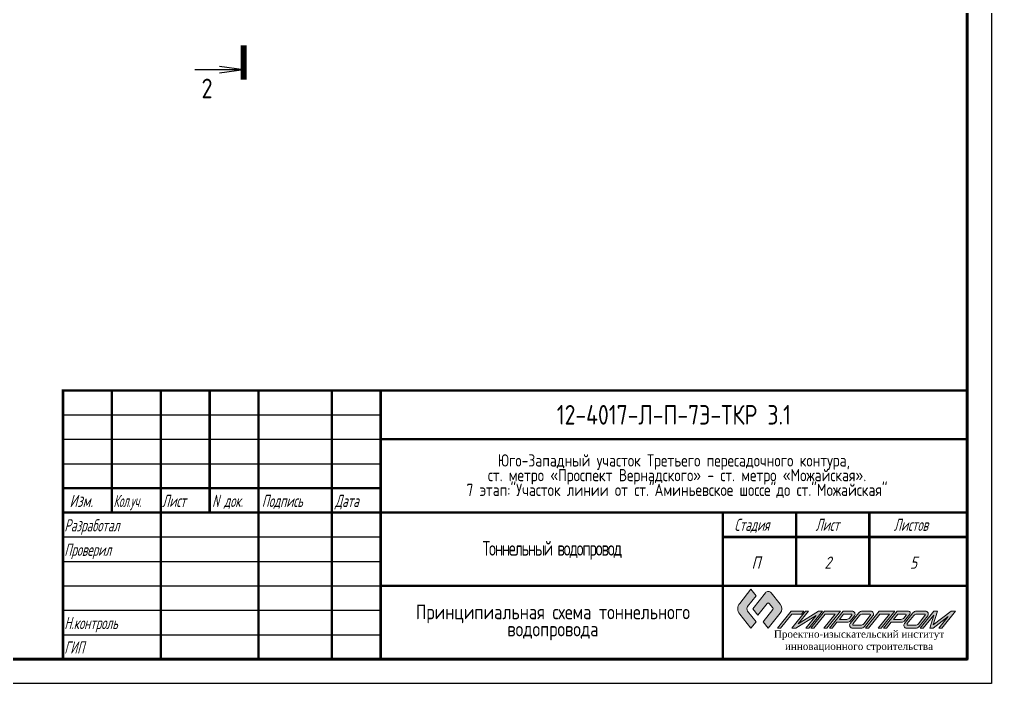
# Paper-space layout 'л2-л8' of a CAD drawing. Header units: millimetres. Extents: x 10032 to 18918, y -3051 to 627.
# Drawn here: x 11734.8 to 11933.8, y -1599 to -1463.1 of the extents above; entities that cross this region are included whole.
import ezdxf
from ezdxf.enums import TextEntityAlignment as Align

# ---------------------------------------------------------------- set-up
doc = ezdxf.new("R2010")
doc.units = ezdxf.units.MM
doc.header["$LTSCALE"] = 0.5
for name, color, linetype, lineweight in [('!p_text', 7, 'Continuous', 0), ('1_fragment_plan', 7, 'Continuous', 30), ('Штриховка', 8, 'Continuous', 20)]:
    doc.layers.add(name, color=color, linetype=linetype, lineweight=lineweight)
for name, color, linetype in [('0 @ 1', 7, 'Continuous'), ('DIZAIN', 30, 'Continuous'), ('FORMAT', 7, 'Continuous'), ('ВК_надписи', 7, 'Continuous')]:
    doc.layers.add(name, color=color, linetype=linetype)
doc.styles.add('GOST 2.304', font='CS_Gost2304.shx')
doc.styles.add('ROMANS', font='romans.shx', dxfattribs={"width": 0.8, "height": 1.75})
doc.styles.add('ГОСТ 2.304', font='CS_Gost2304.shx')

# ---------------------------------------------------------------- blocks, each defined once
blk = doc.blocks.new('*U437')
at = {"layer": 'FORMAT', "color": 7, "lineweight": 25}
blk.add_lwpolyline([(0, 0), (0, 297), (1892, 297), (1892, 0), (0, 0)], dxfattribs=at)
at = {"layer": 'FORMAT', "color": 7, "lineweight": 60}
blk.add_lwpolyline([(20, 5), (20, 292.0000000000001), (1887, 292), (1887, 5), (20, 5)], dxfattribs=at)
blk = doc.blocks.new('RAZ')
at = {"layer": '1_fragment_plan'}
for p, q in [((0, 5), (4.95722430686908, 5.652630961100257)), ((0, 5.000000000000014), (4.95722430686908, 4.347369038899757)), ((0, 5), (10, 5))]:
    blk.add_line(p, q, dxfattribs=at)
at = {"layer": '1_fragment_plan', "color": 4, "const_width": 1.2}
blk.add_lwpolyline([(0, 6.992707054389982), (0, 0)], dxfattribs=at)
blk = doc.blocks.new('_razpv')
at = {"layer": 'DIZAIN', "xscale": -1}
blk.add_blockref('RAZ', (0, 0), dxfattribs=at)
at = {"layer": 'DIZAIN', "color": 4, "style": 'ROMANS', "width": 0.8, "flags": 4}
blk.add_attdef('N', text='', height=4, dxfattribs=at).set_placement((-7.497334546840449, 8.815356040104604), align=Align.MIDDLE)
blk = doc.blocks.new('Logo GIPROPROM')
at = {"lineweight": 0, "true_color": 0x5282a3}
h = blk.add_hatch(color=145, dxfattribs=at)
h.dxf.hatch_style = 1
edge = h.paths.add_edge_path()
edge.add_line((5.090365201511303, -5.154285269098182), (6.836868516540562, -7.337414412890212))
edge.add_line((6.836868516540562, -7.337414412890212), (5.776208344766928, -8.663239627603616))
edge.add_line((5.776208344766928, -8.663239627603616), (3.468800896000173, -5.778980316652451))
edge.add_arc((4.835321312530138, -4.685763983427023), 1.750000000006879, 141.3401917463935, 218.6598082541273, ccw=False)
edge.add_line((3.468800895992898, -3.592547650216147), (5.776208344752376, -0.70828833925043))
edge.add_line((5.776208344752376, -0.70828833925043), (6.836868516533286, -2.034113553978385))
edge.add_line((6.836868516533286, -2.034113553978385), (5.090365201511303, -4.217242697770416))
edge.add_arc((5.676016808596613, -4.685763983434299), 0.7500000000011631, 141.3401917461703, 218.6598082538297)
edge = h.paths.add_edge_path()
edge.add_line((9.311742250698444, -8.66323962759634), (8.251082078910258, -7.337414412861108))
edge.add_line((8.251082078910258, -7.337414412861108), (10.24746341295394, -4.841937745310133))
edge.add_arc((10.05224621058733, -4.685763983419747), 0.2500000000056905, 321.3401917464308, 398.6598082535692)
edge.add_line((10.24746341295394, -4.529590221529358), (9.506959453050513, -3.603960271640971))
edge.add_arc((9.311742250691168, -3.760134033531357), 0.2500000000000089, 38.65980825461094, 141.340191745389)
edge.add_line((9.116525048331825, -3.603960271640971), (7.190421907129347, -6.011589198140428))
edge.add_line((7.190421907129347, -6.011589198140428), (6.129761735348438, -4.685763983405195))
edge.add_line((6.129761735348438, -4.685763983405195), (8.726090643605858, -1.440352848097973))
edge.add_arc((9.311742250683894, -1.908874133761855), 0.7499999999954814, 38.65980825417688, 141.3401917458231, ccw=False)
edge.add_line((9.897393857761925, -1.440352848097973), (11.74408870895422, -3.748721412070151))
edge.add_arc((10.5727854947836, -4.685763983412471), 1.500000000011415, -38.65980825365608, 38.65980825426362, ccw=False)
edge.add_line((11.7440887089615, -5.622806554740236), (9.311742250698444, -8.66323962759634))
at = {"layer": 'Штриховка', "lineweight": 0, "ltscale": 100}
h = blk.add_hatch(color=256, dxfattribs=at)
h.dxf.hatch_style = 1
edge = h.paths.add_edge_path(flags=16)
edge.add_line((25.99219496659249, -6.562995665637144), (26.37204858941356, -6.088178637106541))
edge.add_arc((26.2158748275244, -5.963239627596341), 0.2000000000000025, 321.3401917461617, 450)
edge.add_line((26.2158748275244, -5.76323962759634), (24.73199979701939, -5.76323962759634))
edge.add_line((24.73199979701939, -5.76323962759634), (23.85199979702728, -6.863239627596343))
edge.add_line((23.85199979702728, -6.863239627596343), (25.36749991903587, -6.863239627596343))
edge.add_arc((25.36749991903587, -6.063239627596343), 0.7999999999999998, 270, 321.340191746161)
edge = h.paths.add_edge_path(flags=16)
edge.add_line((28.8321949666011, -7.762995665637144), (30.17204858941356, -6.088178637106544))
edge.add_arc((30.0158748275244, -5.963239627596341), 0.2000000000000013, 321.3401917461604, 449.999999999999)
edge.add_line((30.01587482752441, -5.763239627596341), (28.6164996750108, -5.763239627596341))
edge.add_arc((28.6164996750108, -6.563239627596342), 0.8000000000000016, 90, 141.3401917461607)
edge.add_line((27.99180462745419, -6.063483589555537), (26.65195100464173, -7.738300618086138))
edge.add_arc((26.80812476653088, -7.86323962759634), 0.2000000000000013, 141.3401917461605, 269.999999999999)
edge.add_line((26.80812476653088, -8.06323962759634), (28.20749991904449, -8.06323962759634))
edge.add_arc((28.20749991904449, -7.263239627596338), 0.8000000000000025, 270, 321.3401917461608)
edge = h.paths.add_edge_path(flags=16)
edge.add_line((37.09219496659247, -6.56299566563715), (37.47204858941355, -6.08817863710654))
edge.add_arc((37.3158748275244, -5.963239627596338), 0.199999999999998, 321.34019174616, 450)
edge.add_line((37.3158748275244, -5.763239627596339), (35.83199979701939, -5.763239627596341))
edge.add_line((35.83199979701939, -5.763239627596341), (34.9519997970273, -6.863239627596341))
edge.add_line((34.9519997970273, -6.863239627596341), (36.46749991903586, -6.863239627596343))
edge.add_arc((36.46749991903586, -6.063239627596342), 0.8000000000000007, 270, 321.3401917461607)
edge = h.paths.add_edge_path(flags=16)
edge.add_line((40.03219496660111, -7.762995665637145), (41.37204858941357, -6.088178637106537))
edge.add_arc((41.21587482752442, -5.963239627596336), 0.1999999999999969, 321.3401917461604, 450)
edge.add_line((41.21587482752442, -5.763239627596339), (39.71649967501082, -5.763239627596338))
edge.add_arc((39.71649967501082, -6.563239627596338), 0.7999999999999998, 90, 141.3401917461607)
edge.add_line((39.0918046274542, -6.063483589555531), (37.75195100464174, -7.738300618086139))
edge.add_arc((37.90812476653089, -7.863239627596341), 0.199999999999998, 141.34019174616, 270)
edge.add_line((37.90812476653089, -8.06323962759634), (39.4074999190445, -8.06323962759634))
edge.add_arc((39.4074999190445, -7.263239627596342), 0.7999999999999989, 270, 321.3401917461609)
h.paths.add_polyline_path([(20.41199979701508, -5.163239627596339), (19.57969295307316, -5.16323962759634), (15.42632670048826, -7.77033099827826), (17.51199979701508, -5.163239627596339), (16.91199979701508, -5.16323962759634), (14.11199979704021, -8.66323962759634), (14.94430664098213, -8.66323962759634), (19.09767289356703, -6.056148256914417), (17.0119997970402, -8.66323962759634), (17.61199979704021, -8.66323962759634)])
h.paths.add_polyline_path([(23.03199979701939, -5.76323962759634), (20.7119997970402, -8.66323962759634), (21.31199979704021, -8.66323962759634), (24.11199979701507, -5.16323962759634), (20.81199979701508, -5.163239627596339), (18.0119997970402, -8.66323962759634), (18.6119997970402, -8.66323962759634), (20.93199979701939, -5.763239627596341)])
edge = h.paths.add_edge_path()
edge.add_line((23.37199979703159, -7.463239627596341), (25.48749991904019, -7.463239627596341))
edge.add_arc((25.48749991904019, -6.66323962759634), 0.8000000000000007, 270, 321.3401917461609)
edge.add_line((26.1121949665968, -7.162995665637144), (26.9321461741976, -6.138056656126943))
edge.add_arc((26.46362488853014, -5.763239627596339), 0.5999999999999984, 321.3401917461606, 450)
edge.add_line((26.46362488853014, -5.16323962759634), (24.61199979701508, -5.16323962759634))
edge.add_line((24.61199979701508, -5.16323962759634), (21.81199979704021, -8.66323962759634))
edge.add_line((21.81199979704021, -8.66323962759634), (22.4119997970402, -8.663239627596342))
edge.add_line((22.4119997970402, -8.663239627596342), (23.37199979703159, -7.463239627596341))
edge = h.paths.add_edge_path()
edge.add_line((29.0122437589967, -8.287934675147346), (30.7321461741976, -6.138056656126943))
edge.add_arc((30.26362488853014, -5.763239627596339), 0.5999999999999984, 321.3401917461606, 450)
edge.add_line((30.26362488853014, -5.163239627596339), (28.59262464450435, -5.163239627596339))
edge.add_arc((28.59262464450435, -6.163239627596338), 0.9999999999999991, 90, 141.3401917461607)
edge.add_line((27.81175583505858, -5.538544580045333), (26.09185341985769, -7.688422599065735))
edge.add_arc((26.56037470552515, -8.063239627596339), 0.6000000000000012, 141.3401917461608, 270.0000000000003)
edge.add_line((26.56037470552516, -8.66323962759634), (28.23137494955094, -8.66323962759634))
edge.add_arc((28.23137494955094, -7.663239627596341), 0.9999999999999991, 270, 321.3401917461607)
h.paths.add_polyline_path([(34.13199979701939, -5.76323962759634), (31.81199979704021, -8.663239627596342), (32.41199979704021, -8.66323962759634), (35.21199979701507, -5.163239627596341), (32.01199979701508, -5.163239627596339), (29.21199979704021, -8.66323962759634), (29.81199979704021, -8.663239627596342), (32.13199979701939, -5.76323962759634)])
edge = h.paths.add_edge_path()
edge.add_line((34.4719997970316, -7.463239627596341), (36.58749991904018, -7.463239627596341))
edge.add_arc((36.58749991904018, -6.663239627596339), 0.8000000000000016, 270, 321.3401917461609)
edge.add_line((37.2121949665968, -7.162995665637141), (38.29209738180342, -5.813117646616742))
edge.add_arc((37.97974985802511, -5.56323962759634), 0.4000000000000005, 321.3401917461609, 450)
edge.add_line((37.97974985802511, -5.16323962759634), (35.71199979701508, -5.163239627596341))
edge.add_line((35.71199979701508, -5.163239627596341), (32.91199979704021, -8.66323962759634))
edge.add_line((32.91199979704021, -8.66323962759634), (33.5119997970402, -8.66323962759634))
edge.add_line((33.5119997970402, -8.66323962759634), (34.4719997970316, -7.463239627596341))
edge = h.paths.add_edge_path()
edge.add_line((40.21224375899671, -8.287934675147346), (41.93214617419761, -6.138056656126943))
edge.add_arc((41.46362488853015, -5.763239627596339), 0.5999999999999984, 321.3401917461606, 450)
edge.add_line((41.46362488853015, -5.16323962759634), (39.69262464450434, -5.16323962759634))
edge.add_arc((39.69262464450434, -6.163239627596338), 0.9999999999999982, 90, 141.3401917461608)
edge.add_line((38.91175583505858, -5.538544580045335), (37.19185341985769, -7.688422599065737))
edge.add_arc((37.66037470552516, -8.063239627596342), 0.6000000000000051, 141.3401917461609, 269.9999999999993)
edge.add_line((37.66037470552515, -8.66323962759634), (39.43137494955095, -8.66323962759634))
edge.add_arc((39.43137494955095, -7.663239627596342), 0.9999999999999982, 270, 321.3401917461608)
h.paths.add_polyline_path([(44.21199979704021, -8.66323962759634), (44.81199979704021, -8.66323962759634), (47.61199979701508, -5.16323962759634), (46.75196931034508, -5.163239627596339), (43.07431890457531, -7.992201478204096), (43.92300745973733, -5.16323962759634), (43.21199979701509, -5.16323962759634), (40.41199979704021, -8.66323962759634), (41.01199979704021, -8.66323962759634), (43.1543875366654, -5.985254953040825), (42.35099213431797, -8.663239627596338), (43.02203028371021, -8.66323962759634), (46.11595101835113, -6.283300600936332)])
h.paths.add_polyline_path([(14.13199979701939, -5.76323962759634), (16.13199979701938, -5.76323962759634), (16.61199979701508, -5.16323962759634), (14.01199979701508, -5.163239627596338), (11.2119997970402, -8.66323962759634), (11.8119997970402, -8.66323962759634)])
at = {"color": 145, "linetype": 'ByBlock', "lineweight": 0, "ltscale": 100, "true_color": 0x5282a3}
for points in [[(5.090365201511303, -5.154285269098182), (6.836868516540562, -7.337414412890212), (5.776208344766928, -8.663239627603616), (3.468800896000173, -5.778980316652451, -0.3507810593574748), (3.468800895992898, -3.592547650216147), (5.776208344752376, -0.70828833925043), (6.836868516533286, -2.034113553978385), (5.090365201511303, -4.217242697770416, 0.3507810593565149)], [(9.311742250698444, -8.66323962759634), (8.251082078910258, -7.337414412861108), (10.24746341295394, -4.841937745310133, 0.3507810593569243), (10.24746341295394, -4.529590221529358), (9.506959453050513, -3.603960271640971, 0.4806248474875998), (9.116525048331825, -3.603960271640971), (7.190421907129347, -6.011589198140428), (6.129761735348438, -4.685763983405195), (8.726090643605858, -1.440352848097973, -0.4806248474851281), (9.897393857761925, -1.440352848097973), (11.74408870895422, -3.748721412070153, -0.3507810593579212), (11.7440887089615, -5.622806554740236)]]:
    blk.add_lwpolyline(points, format="xyb", close=True, dxfattribs=at)
at = {"lineweight": 0, "ltscale": 100}
for points in [[(14.13199979701939, -5.76323962759634), (16.13199979701938, -5.76323962759634), (16.61199979701508, -5.16323962759634), (14.01199979701508, -5.163239627596338), (11.2119997970402, -8.66323962759634), (11.8119997970402, -8.66323962759634)], [(20.41199979701508, -5.163239627596339), (19.57969295307316, -5.16323962759634), (15.42632670048826, -7.77033099827826), (17.51199979701508, -5.163239627596339), (16.91199979701508, -5.16323962759634), (14.11199979704021, -8.66323962759634), (14.94430664098213, -8.66323962759634), (19.09767289356703, -6.056148256914417), (17.0119997970402, -8.66323962759634), (17.61199979704021, -8.66323962759634)], [(23.03199979701939, -5.76323962759634), (20.7119997970402, -8.66323962759634), (21.31199979704021, -8.66323962759634), (24.11199979701507, -5.16323962759634), (20.81199979701508, -5.163239627596339), (18.0119997970402, -8.66323962759634), (18.6119997970402, -8.66323962759634), (20.93199979701939, -5.763239627596341)], [(34.13199979701939, -5.76323962759634), (31.81199979704021, -8.663239627596342), (32.41199979704021, -8.66323962759634), (35.21199979701507, -5.163239627596341), (32.01199979701508, -5.163239627596339), (29.21199979704021, -8.66323962759634), (29.81199979704021, -8.663239627596342), (32.13199979701939, -5.76323962759634)], [(44.21199979704021, -8.66323962759634), (44.81199979704021, -8.66323962759634), (47.61199979701508, -5.16323962759634), (46.75196931034508, -5.163239627596339), (43.07431890457531, -7.992201478204096), (43.92300745973733, -5.16323962759634), (43.21199979701509, -5.16323962759634), (40.41199979704021, -8.66323962759634), (41.01199979704021, -8.66323962759634), (43.1543875366654, -5.985254953040825), (42.35099213431797, -8.663239627596338), (43.02203028371021, -8.66323962759634), (46.11595101835113, -6.283300600936332)]]:
    blk.add_lwpolyline(points, close=True, dxfattribs=at)
for points in [[(23.37199979703159, -7.463239627596341), (25.48749991904019, -7.463239627596341, 0.2278377915838202), (26.1121949665968, -7.162995665637144), (26.9321461741976, -6.138056656126943, 0.628879656342999), (26.46362488853014, -5.16323962759634), (24.61199979701508, -5.16323962759634), (21.81199979704021, -8.66323962759634), (22.4119997970402, -8.663239627596342)], [(25.99219496659249, -6.562995665637144), (26.37204858941356, -6.088178637106541, 0.6288796563429985), (26.2158748275244, -5.76323962759634), (24.73199979701939, -5.76323962759634), (23.85199979702728, -6.863239627596343), (25.36749991903587, -6.863239627596343, 0.2278377915838209)], [(29.0122437589967, -8.287934675147346), (30.7321461741976, -6.138056656126943, 0.628879656343), (30.26362488853014, -5.163239627596339), (28.59262464450435, -5.163239627596339, 0.2278377915838195), (27.81175583505858, -5.538544580045333), (26.09185341985769, -7.688422599065735, 0.628879656343), (26.56037470552516, -8.66323962759634), (28.23137494955094, -8.66323962759634, 0.2278377915838193)], [(28.8321949666011, -7.762995665637144), (30.17204858941356, -6.088178637106544, 0.628879656343), (30.01587482752441, -5.763239627596341), (28.6164996750108, -5.763239627596341, 0.2278377915838195), (27.99180462745419, -6.063483589555537), (26.65195100464173, -7.738300618086138, 0.628879656343), (26.80812476653088, -8.06323962759634), (28.20749991904449, -8.06323962759634, 0.2278377915838195)], [(34.4719997970316, -7.463239627596341), (36.58749991904018, -7.463239627596341, 0.2278377915838204), (37.2121949665968, -7.162995665637141), (38.29209738180342, -5.813117646616742, 0.6288796563429988), (37.97974985802511, -5.16323962759634), (35.71199979701508, -5.163239627596341), (32.91199979704021, -8.66323962759634), (33.5119997970402, -8.66323962759634)], [(37.09219496659247, -6.56299566563715), (37.47204858941355, -6.08817863710654, 0.6288796563429994), (37.3158748275244, -5.763239627596339), (35.83199979701939, -5.763239627596341), (34.9519997970273, -6.863239627596341), (36.46749991903586, -6.863239627596343, 0.2278377915838197)], [(40.21224375899671, -8.287934675147346), (41.93214617419761, -6.138056656126943, 0.628879656343), (41.46362488853015, -5.16323962759634), (39.69262464450434, -5.16323962759634, 0.2278377915838199), (38.91175583505858, -5.538544580045335), (37.19185341985769, -7.688422599065737, 0.6288796563429994), (37.66037470552515, -8.66323962759634), (39.43137494955095, -8.66323962759634, 0.2278377915838195)], [(40.03219496660111, -7.762995665637145), (41.37204858941357, -6.088178637106537, 0.6288796563429988), (41.21587482752442, -5.763239627596339), (39.71649967501082, -5.763239627596338, 0.2278377915838198), (39.0918046274542, -6.063483589555531), (37.75195100464174, -7.738300618086139, 0.628879656343), (37.90812476653089, -8.06323962759634), (39.4074999190445, -8.06323962759634, 0.2278377915838204)]]:
    blk.add_lwpolyline(points, format="xyb", close=True, dxfattribs=at)
at = {"insert": (27.87995485878492, -11.3546005557655), "char_height": 1.5, "width": 38.24351295916859, "attachment_point": 5, "style": 'ГОСТ 2.304'}
blk.add_mtext('{\\fTimes New Roman|b0|i0|c204|p18;Проектно-изыскательский институт инновационного строительства}', dxfattribs=at)

psp = doc.layouts.new('л2-л8')

# ---------------------------------------------------------------- linework, layer by layer
at = {"color": 0, "lineweight": 25, "ltscale": 100}
psp.add_line((11743.75843718335, -1594.033500000458), (11928.75843718335, -1594.033500000458), dxfattribs=at)
at = {"color": 0, "const_width": 0.5000000000291039}
for points in [[(11743.75843717258, -1594.033500000458), (11743.75843717258, -1539.033499997254), (11928.75843718335, -1539.033499997254), (11928.75843718335, -1594.033500000458), (11743.75843717258, -1594.033500000458)], [(11753.75843717318, -1539.033499997254), (11753.75843717318, -1564.033499998744)], [(11763.75843717374, -1539.033499997254), (11763.75843717374, -1594.033500000458)], [(11773.75843717434, -1539.033499997254), (11773.75843717434, -1564.033499998744)], [(11783.75843717493, -1539.033499997254), (11783.75843717493, -1594.033500000458)], [(11798.75843717579, -1539.033499997254), (11798.75843717579, -1594.033500000458)], [(11808.75843717638, -1539.033499997254), (11808.75843717638, -1594.033500000458)], [(11928.75843718335, -1549.03349999785), (11808.75843717638, -1549.03349999785)], [(11743.75843717258, -1559.033499998446), (11808.75843717638, -1559.033499998446)], [(11743.75843717258, -1564.033499998744), (11808.75843717638, -1564.033499998744)], [(11928.75843718335, -1564.033499998744), (11808.75843717638, -1564.033499998744)], [(11878.75843718045, -1564.033499998744), (11878.75843718045, -1594.033500000458)], [(11893.7584371813, -1564.033499998744), (11893.7584371813, -1579.033499999601)], [(11908.7584371822, -1564.033499998744), (11908.7584371822, -1579.033499999601)], [(11928.75843718335, -1569.033499999005), (11878.75843718045, -1569.033499999005)], [(11928.75843718335, -1579.033499999601), (11808.75843717638, -1579.033499999601)]]:
    psp.add_lwpolyline(points, dxfattribs=at)
at = {"color": 0, "lineweight": 25}
for points in [[(11743.75843717258, -1544.033499997552), (11808.75843717638, -1544.033499997552)], [(11743.75843717258, -1549.03349999785), (11808.75843717638, -1549.03349999785)], [(11743.75843717258, -1554.033499998148), (11808.75843717638, -1554.033499998148)], [(11743.75843717258, -1569.033499999005), (11808.75843717638, -1569.033499999005)], [(11743.75843717258, -1574.033499999303), (11808.75843717638, -1574.033499999303)], [(11743.75843717258, -1579.033499999601), (11808.75843717638, -1579.033499999601)], [(11743.75843717258, -1584.033499999899), (11808.75843717638, -1584.033499999899)], [(11743.75843717258, -1589.033500000197), (11808.75843717638, -1589.033500000197)]]:
    psp.add_lwpolyline(points, dxfattribs=at)

# ---------------------------------------------------------------- block references
psp.add_blockref('Logo GIPROPROM', (11878.75843718335, -1579.033500000458))
at = {"layer": '0 @ 1', "ltscale": 0.5}
psp.add_blockref('*U437', (10041.75843718335, -1599.033500000458), dxfattribs=at)
at = {"layer": 'ВК_надписи', "ltscale": 0.5}
ref = psp.add_blockref('_razpv', (11780.72754397353, -1468.416417651104), dxfattribs=dict(at, xscale=-1, rotation=180))
ref.add_attrib('N', '2', dxfattribs={"layer": 'DIZAIN', "color": 5, "height": 4, "style": 'ROMANS', "width": 0.8}).set_placement((11773.2302094267, -1477.23177369121), align=Align.MIDDLE)

# ---------------------------------------------------------------- texts
at = {"layer": '!p_text', "insert": (11868.75845475924, -1544.033710945523), "char_height": 4, "width": 119.9999824277807, "attachment_point": 5, "rotation": 0.00010072025174575007, "line_spacing_factor": 0.7228915662650603, "style": 'GOST 2.304'}
psp.add_mtext('12-4017-Л-П-7Э-ТКР 3.1   ', dxfattribs=at)
at = {"style": 'GOST 2.304', "oblique": 15}
for s, width, p in [('Изм.', 0.9, (11745.08808784287, -1562.897103300873)), ('Кол.уч.', 0.7, (11754.08992569622, -1562.897103300873)), ('Лист', 0.8, (11764.02495673772, -1562.897103300873)), ('N док.', 0.8, (11774.27156493913, -1562.897103300873)), ('Подпись', 0.8, (11784.4424705239, -1562.897103300873)), ('Дата', 0.8, (11799.4110254826, -1562.897103300873)), ('Разработал', 0.8, (11744.03373910797, -1567.897103301171)), ('Стадия', 0.8, (11881.14225069035, -1567.783499998893)), ('Лист', 0.8, (11897.73600069125, -1567.783499998893)), ('Листов', 0.8, (11913.74850069222, -1567.783499998893)), ('Проверил', 0.8, (11744.03373910797, -1572.897103301469)), ('Н.контроль', 0.8, (11744.03373910797, -1587.897103302326)), ('ГИП', 0.8, (11744.03373910797, -1592.897103302624))]:
    psp.add_text(s, height=2.5, dxfattribs=dict(at, width=width)).set_placement(p)
for s, p in [('П', (11884.65651339223, -1575.510691713373)), ('2', (11899.55651339368, -1575.533499999303)), ('5', (11917.05651339413, -1575.533499999303))]:
    psp.add_text(s, height=2.5, dxfattribs=at).set_placement(p)
at = {"attachment_point": 5, "style": 'GOST 2.304'}
for s, insert, char_height, width, line_spacing_factor in [('Юго-Западный участок Третьего пересадочного контура, \\P ст. метро «Проспект Вернадского» - ст. метро «Можайская».\\P 7 этап:"Участок линии от ст."Аминьевское шоссе"до ст."Можайская"', (11868.75843717987, -1556.575435607463), 2.5, 120.0000000069663, 0.7228915662650602), ('{\\W0.9;\\T0.85;Тоннельный водопровод }', (11843.75843717841, -1571.762057430842), 3, 70.00000000406055, 0.7), ('Принципиальная схема тоннельного водопровода{\\H1.5x; }', (11844.00843718045, -1586.53350000003), 3, 70.00000000406055, 0.7)]:
    psp.add_mtext(s, dxfattribs=dict(at, insert=insert, char_height=char_height, width=width, line_spacing_factor=line_spacing_factor))

doc.saveas('drawing.dxf')
